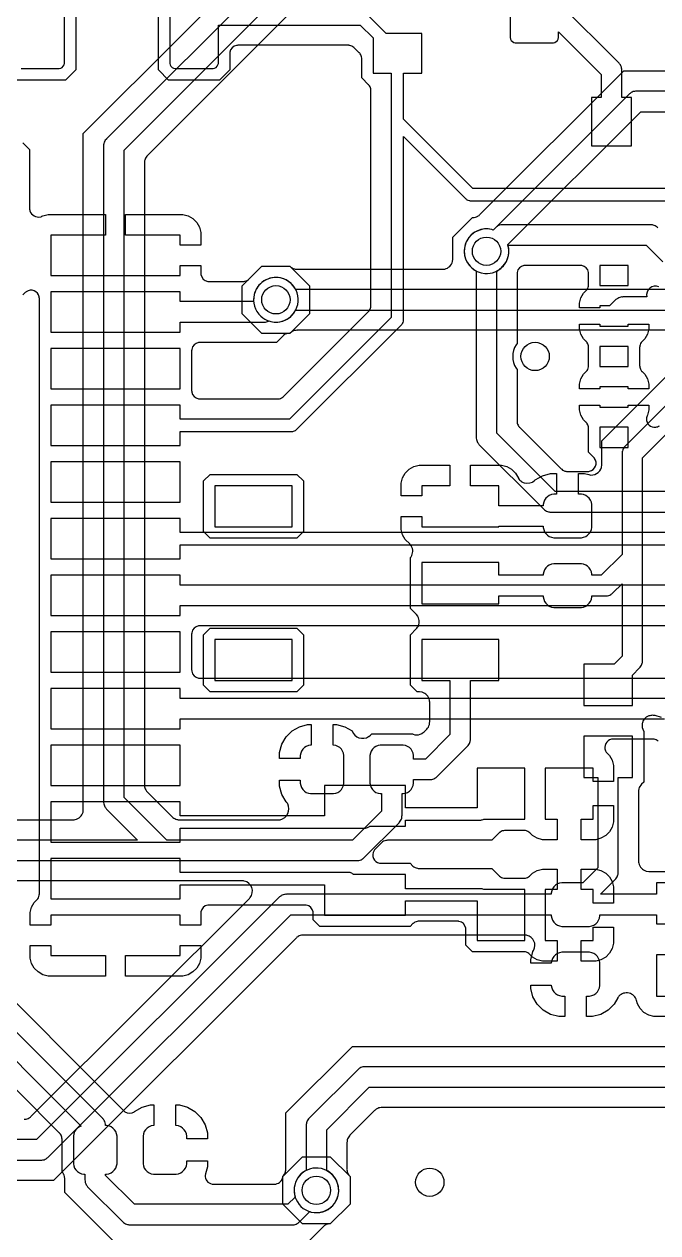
# Model space of a CAD drawing. Header units: millimetres. Extents: x 10 to 51, y 27 to 68.
# Drawn here: x 25.29 to 33.11, y 39.37 to 54.3 of the extents above; entities that cross this region are included whole.
import ezdxf

# ---------------------------------------------------------------- set-up
doc = ezdxf.new("R2010")
doc.units = ezdxf.units.MM

msp = doc.modelspace()

# ---------------------------------------------------------------- linework, layer by layer
at = {"layer": '16_copper'}
for points in [[(30.238, 56.817), (26.31, 52.89), (26.307, 52.886), (26.303, 52.882, 0.11143), (26.277, 52.832), (26.276, 52.825), (26.274, 52.815), (26.274, 52.806), (26.273, 52.8), (26.273, 44.7), (26.274, 44.695), (26.273, 44.689, 0.111436), (26.29, 44.636), (26.295, 44.63), (26.3, 44.622), (26.306, 44.615), (26.31, 44.61), (26.693, 44.227), (23.2, 44.227)], [(23.253, 43.973), (29.4, 43.973), (29.405, 43.974), (29.411, 43.973, 0.111436), (29.464, 43.99), (29.47, 43.995), (29.478, 44), (29.485, 44.006), (29.49, 44.01), (29.92, 44.44), (29.923, 44.444), (29.927, 44.448, 0.11143), (29.953, 44.498), (29.954, 44.505), (29.956, 44.515), (29.956, 44.524), (29.957, 44.53), (29.957, 44.8), (29.971, 44.8), (29.999, 44.806), (30.025, 44.816), (30.048, 44.832), (30.068, 44.852), (30.084, 44.875), (30.095, 44.901), (30.1, 44.929), (30.1, 44.973), (30.3, 44.973), (30.305, 44.974), (30.311, 44.973, 0.111436), (30.364, 44.99), (30.37, 44.995), (30.378, 45), (30.385, 45.006), (30.39, 45.01), (30.766, 45.386), (30.77, 45.391), (30.773, 45.394, 0.11143), (30.799, 45.444), (30.8, 45.451), (30.802, 45.461), (30.802, 45.47), (30.803, 45.476), (30.803, 46.196), (31.153, 46.196), (31.153, 46.704), (30.2, 46.704), (30.2, 46.196), (30.549, 46.196), (30.549, 45.529), (30.247, 45.227), (30.1, 45.227), (30.1, 45.271), (30.095, 45.299), (30.084, 45.325), (30.068, 45.348), (30.048, 45.368), (30.025, 45.384), (29.999, 45.395), (29.971, 45.4), (29.689, 45.4), (29.661, 45.395), (29.635, 45.384), (29.612, 45.368), (29.592, 45.348), (29.576, 45.325), (29.566, 45.299), (29.56, 45.271), (29.56, 44.929), (29.566, 44.901), (29.576, 44.875), (29.592, 44.852), (29.612, 44.832), (29.635, 44.816), (29.661, 44.806), (29.689, 44.8), (29.703, 44.8), (29.703, 44.583), (29.347, 44.227), (27.053, 44.227), (26.527, 44.753), (26.527, 52.747), (30.417, 56.638)], [(30.581, 56.448), (26.814, 52.681), (26.811, 52.677), (26.807, 52.673, 0.11143), (26.781, 52.623), (26.78, 52.616), (26.778, 52.606), (26.778, 52.598), (26.777, 52.591), (26.777, 44.909), (26.778, 44.903), (26.777, 44.898, 0.111436), (26.794, 44.845), (26.799, 44.839), (26.804, 44.83), (26.81, 44.824), (26.814, 44.819), (27.119, 44.514), (27.123, 44.511), (27.127, 44.507, 0.11143), (27.177, 44.481), (27.184, 44.48), (27.194, 44.478), (27.202, 44.478), (27.209, 44.477), (28.441, 44.477), (28.447, 44.478), (28.454, 44.478, 0.471653), (28.547, 44.673), (28.542, 44.681), (28.535, 44.688, 0.028724), (28.525, 44.699), (28.473, 44.79), (28.446, 44.891), (28.446, 44.965), (28.7, 44.965), (28.7, 44.929), (28.706, 44.901), (28.716, 44.875), (28.732, 44.852), (28.752, 44.832), (28.775, 44.816), (28.801, 44.806), (28.829, 44.8), (29.111, 44.8), (29.139, 44.806), (29.165, 44.816), (29.188, 44.832), (29.208, 44.852), (29.224, 44.875), (29.235, 44.901), (29.24, 44.929), (29.24, 45.271), (29.235, 45.299), (29.224, 45.325), (29.208, 45.348), (29.188, 45.368), (29.165, 45.384), (29.139, 45.395), (29.111, 45.4), (29.105, 45.4), (29.105, 45.654), (29.149, 45.654), (29.25, 45.627), (29.341, 45.575, 0.490293), (29.545, 45.505), (29.546, 45.505), (29.547, 45.506), (29.569, 45.523), (29.57, 45.524), (29.57, 45.525), (29.586, 45.54), (30.085, 45.54), (30.096, 45.534, 0.172397), (30.181, 45.533), (30.193, 45.538), (30.205, 45.544), (30.205, 45.544), (30.206, 45.545), (30.229, 45.562), (30.229, 45.563), (30.23, 45.563), (30.262, 45.595, 0.133073), (30.295, 45.653), (30.296, 45.66), (30.298, 45.67), (30.298, 45.679), (30.299, 45.685), (30.299, 45.929), (30.298, 45.942), (30.297, 45.955, 0.284783), (30.204, 46.052), (30.203, 46.052), (30.202, 46.052), (30.174, 46.056), (30.173, 46.056), (30.172, 46.056), (30.142, 46.056), (30.06, 46.138), (30.06, 46.762), (30.133, 46.835), (30.141, 46.845), (30.15, 46.855, 0.284788), (30.153, 46.989), (30.152, 46.99), (30.152, 46.991), (30.135, 47.013), (30.134, 47.014), (30.133, 47.015), (30.06, 47.088), (30.06, 47.714), (30.061, 47.715), (30.069, 47.725, 0.284788), (30.072, 47.859), (30.072, 47.859), (30.071, 47.86), (30.054, 47.883), (30.053, 47.883), (30.053, 47.884), (29.997, 47.94), (29.963, 47.998), (29.946, 48.063), (29.946, 48.223), (30.2, 48.223), (30.2, 48.096), (31.153, 48.096), (31.153, 48.103), (31.7, 48.103), (31.7, 48.089), (31.706, 48.061), (31.716, 48.035), (31.732, 48.012), (31.752, 47.992), (31.775, 47.976), (31.801, 47.966), (31.829, 47.96), (32.171, 47.96), (32.199, 47.966), (32.225, 47.976), (32.248, 47.992), (32.268, 48.012), (32.284, 48.035), (32.294, 48.061), (32.3, 48.089), (32.3, 48.371), (32.294, 48.399), (32.284, 48.425), (32.268, 48.448), (32.248, 48.468), (32.225, 48.484), (32.199, 48.495), (32.171, 48.5), (32.135, 48.5), (32.135, 48.754), (32.209, 48.754), (32.263, 48.74, 0.415854), (32.419, 48.83), (32.42, 48.837), (32.423, 48.855), (32.423, 48.859), (32.423, 48.862), (32.423, 49.156), (33.244, 49.977)], [(23.044, 44.477), (25.896, 44.477), (25.909, 44.478), (25.922, 44.48, 0.284783), (26.019, 44.572), (26.019, 44.573), (26.019, 44.574), (26.023, 44.602), (26.023, 44.603), (26.023, 44.604), (26.023, 52.956), (28.473, 55.406), (28.477, 55.411), (28.482, 55.416, 0.562197), (28.409, 55.62), (28.401, 55.622), (28.39, 55.622), (28.383, 55.623), (23.844, 55.623)], [(44.056, 50.523), (28.663, 50.523), (28.657, 50.522), (28.652, 50.523, 0.089897), (28.608, 50.511), (28.603, 50.508), (28.598, 50.506), (28.593, 50.501), (28.584, 50.496), (28.578, 50.49), (28.573, 50.486), (28.572, 50.485), (28.228, 50.485), (27.985, 50.728), (27.985, 51.072), (28.228, 51.315), (28.572, 51.315), (28.573, 51.314, 0.133073), (28.63, 51.281), (28.637, 51.28), (28.647, 51.278), (28.656, 51.278), (28.663, 51.277), (30.458, 51.277), (30.471, 51.278), (30.484, 51.28, 0.284783), (30.581, 51.372), (30.581, 51.373), (30.581, 51.374), (30.585, 51.402), (30.585, 51.403), (30.585, 51.404), (30.585, 51.672), (30.828, 51.915), (30.829, 51.915, 0.133078), (30.893, 51.932), (30.899, 51.937), (30.908, 51.942), (30.914, 51.948), (30.919, 51.952), (32.694, 53.727), (34.158, 53.727)], [(35.043, 53.477), (32.85, 53.477), (32.845, 53.476), (32.839, 53.477, 0.111436), (32.786, 53.46), (32.78, 53.455), (32.772, 53.45), (32.765, 53.444), (32.76, 53.44), (31.083, 51.762), (31.064, 51.768, 1), (30.936, 51.232), (30.978, 51.225, 0.509527), (31.268, 51.564), (31.262, 51.583), (32.903, 53.223), (35.297, 53.223)], [(33.31, 49.69), (32.71, 49.09), (32.707, 49.086), (32.703, 49.082, 0.11143), (32.677, 49.032), (32.676, 49.025), (32.674, 49.015), (32.674, 49.006), (32.673, 49), (32.673, 47.753), (32.417, 47.497), (32.3, 47.497), (32.3, 47.511), (32.294, 47.539), (32.284, 47.565), (32.268, 47.588), (32.248, 47.608), (32.225, 47.624), (32.199, 47.635), (32.171, 47.64), (31.829, 47.64), (31.801, 47.635), (31.775, 47.624), (31.752, 47.608), (31.732, 47.588), (31.716, 47.565), (31.706, 47.539), (31.7, 47.511), (31.7, 47.497), (31.153, 47.497), (31.153, 47.654), (30.2, 47.654), (30.2, 47.146), (31.153, 47.146), (31.153, 47.243), (31.7, 47.243), (31.7, 47.229), (31.706, 47.201), (31.716, 47.175), (31.732, 47.152), (31.752, 47.132), (31.775, 47.116), (31.801, 47.105), (31.829, 47.1), (32.171, 47.1), (32.199, 47.105), (32.225, 47.116), (32.248, 47.132), (32.268, 47.152), (32.284, 47.175), (32.294, 47.201), (32.3, 47.229), (32.3, 47.243), (32.47, 47.243), (32.475, 47.244), (32.481, 47.243, 0.111436), (32.534, 47.26), (32.54, 47.265), (32.548, 47.27), (32.555, 47.276), (32.56, 47.28), (32.673, 47.393), (32.673, 46.498), (32.575, 46.4), (32.2, 46.4), (32.2, 45.89), (32.8, 45.89), (32.8, 46.265), (32.89, 46.355), (32.893, 46.359), (32.897, 46.363, 0.11143), (32.923, 46.413), (32.924, 46.42), (32.926, 46.43), (32.926, 46.439), (32.927, 46.445), (32.927, 48.947), (33.453, 49.473)], [(33.16, 45.742), (33.08, 45.764), (33.071, 45.765), (33.062, 45.767, 0.078708), (33.015, 45.763), (33.006, 45.761), (33.002, 45.759), (32.997, 45.758, 0.225671), (32.925, 45.676), (32.923, 45.667), (32.921, 45.658, 0.145348), (32.937, 45.577), (32.94, 45.573), (32.94, 45.573), (32.94, 44.942), (32.914, 44.916, 0.133073), (32.881, 44.859), (32.88, 44.851), (32.878, 44.842), (32.878, 44.833), (32.877, 44.826), (32.877, 43.967), (32.878, 43.954), (32.88, 43.941, 0.284783), (32.972, 43.844), (32.973, 43.844), (32.974, 43.844), (33.002, 43.84), (33.003, 43.84), (33.004, 43.84), (33.758, 43.84)], [(33.7, 43.7), (33.1, 43.7), (33.1, 43.557), (32.407, 43.557), (32.59, 43.74), (32.593, 43.744), (32.597, 43.748, 0.11143), (32.623, 43.798), (32.624, 43.805), (32.626, 43.815), (32.626, 43.824), (32.627, 43.83), (32.627, 45), (32.8, 45), (32.8, 45.51), (32.2, 45.51), (32.2, 45), (32.373, 45), (32.373, 43.883), (32.19, 43.7), (31.929, 43.7), (31.901, 43.695), (31.875, 43.684), (31.852, 43.668), (31.832, 43.648), (31.816, 43.625), (31.806, 43.599), (31.8, 43.571), (31.8, 43.557), (28.53, 43.557), (28.525, 43.556), (28.519, 43.557, 0.111436), (28.466, 43.54), (28.46, 43.535), (28.452, 43.53), (28.445, 43.524), (28.44, 43.52), (25.447, 40.527), (24.444, 40.527)], [(25.291, 40.777), (25.297, 40.778), (25.302, 40.777, 0.111436), (25.355, 40.794), (25.361, 40.799), (25.37, 40.804), (25.376, 40.81), (25.381, 40.814), (28.073, 43.506), (28.077, 43.511), (28.082, 43.516, 0.562197), (28.009, 43.72), (28.001, 43.722), (27.99, 43.722), (27.983, 43.723), (23.409, 43.723)], [(24.444, 40.273), (25.5, 40.273), (25.505, 40.274), (25.511, 40.273, 0.111436), (25.564, 40.29), (25.57, 40.295), (25.578, 40.3), (25.585, 40.306), (25.59, 40.31), (28.583, 43.303), (31.8, 43.303), (31.8, 43.289), (31.806, 43.261), (31.816, 43.235), (31.832, 43.212), (31.852, 43.192), (31.875, 43.176), (31.901, 43.166), (31.929, 43.16), (32.271, 43.16), (32.299, 43.166), (32.325, 43.176), (32.348, 43.192), (32.368, 43.212), (32.384, 43.235), (32.395, 43.261), (32.4, 43.289), (32.4, 43.303), (33.1, 43.303), (33.1, 43.19), (33.7, 43.19)], [(33.272, 42.046), (33.067, 42.046), (33.002, 42.063), (32.944, 42.097), (32.897, 42.144), (32.863, 42.202), (32.852, 42.245, 0.596423), (32.635, 42.297), (32.629, 42.29), (32.623, 42.282), (32.619, 42.276), (32.575, 42.199), (32.501, 42.125), (32.41, 42.073), (32.309, 42.046), (32.235, 42.046), (32.235, 42.3), (32.271, 42.3), (32.299, 42.306), (32.325, 42.316), (32.348, 42.332), (32.368, 42.352), (32.384, 42.375), (32.395, 42.401), (32.4, 42.429), (32.4, 42.711), (32.395, 42.739), (32.384, 42.765), (32.368, 42.788), (32.348, 42.808), (32.325, 42.824), (32.299, 42.835), (32.271, 42.84), (31.929, 42.84), (31.901, 42.835), (31.875, 42.824), (31.852, 42.808), (31.832, 42.788), (31.816, 42.765), (31.806, 42.739), (31.8, 42.711), (31.8, 42.705), (31.546, 42.705), (31.546, 42.749), (31.573, 42.85), (31.58, 42.862), (31.581, 42.865), (31.583, 42.867), (31.583, 42.868), (31.584, 42.87, 0.47556), (31.502, 43.049), (31.495, 43.05), (31.482, 43.052), (31.476, 43.052), (31.47, 43.053), (28.739, 43.053), (28.733, 43.052), (28.728, 43.053, 0.111436), (28.675, 43.036), (28.669, 43.031), (28.66, 43.026), (28.654, 43.02), (28.649, 43.016), (25.656, 40.023), (24.463, 40.023)], [(36.156, 40.923), (29.709, 40.923), (29.703, 40.922), (29.698, 40.923, 0.111436), (29.645, 40.906), (29.639, 40.901), (29.63, 40.896), (29.624, 40.89), (29.619, 40.886), (29.314, 40.581), (29.311, 40.577), (29.307, 40.573, 0.11143), (29.281, 40.523), (29.28, 40.516), (29.278, 40.506), (29.278, 40.498), (29.277, 40.491), (29.277, 40.163), (29.278, 40.157), (29.277, 40.152, 0.089897), (29.289, 40.108), (29.292, 40.103), (29.294, 40.098), (29.299, 40.093), (29.304, 40.084), (29.31, 40.078), (29.314, 40.073), (29.315, 40.072), (29.315, 39.728), (29.072, 39.485), (28.728, 39.485), (28.485, 39.728), (28.485, 40.072), (28.486, 40.073, 0.133073), (28.519, 40.13), (28.52, 40.137), (28.522, 40.147), (28.522, 40.156), (28.523, 40.163), (28.523, 40.856), (29.344, 41.677), (35.791, 41.677)], [(35.947, 41.427), (29.5, 41.427), (29.495, 41.426), (29.489, 41.427, 0.111436), (29.436, 41.41), (29.43, 41.405), (29.422, 41.4), (29.415, 41.394), (29.41, 41.39), (28.81, 40.79), (28.807, 40.786), (28.803, 40.782, 0.11143), (28.777, 40.732), (28.776, 40.725), (28.774, 40.715), (28.774, 40.706), (28.773, 40.7), (28.773, 40.144), (28.756, 40.135, 1), (29.044, 39.665), (29.079, 39.69, 0.509526), (29.044, 40.135), (29.027, 40.144), (29.027, 40.647), (29.553, 41.173), (36, 41.173)]]:
    msp.add_lwpolyline(points, format="xyb", dxfattribs=at)
for points in [[(28.464, 50.632, 0.198911), (28.635, 50.756), (28.644, 50.773), (43.9, 50.773), (43.905, 50.774), (43.911, 50.773, 0.111436), (43.964, 50.79), (43.97, 50.795), (43.978, 50.8), (43.985, 50.806), (43.99, 50.81), (45.682, 52.503), (45.701, 52.497, 1), (45.829, 53.033), (45.787, 53.04, 0.509527), (45.497, 52.701), (45.503, 52.682), (43.847, 51.027), (28.644, 51.027), (28.635, 51.044, 1), (28.165, 50.756), (28.19, 50.721, 0.240081), (28.422, 50.625)], [(31.153, 48.357), (31.153, 48.604), (30.803, 48.604), (30.803, 48.858), (31.186, 48.858), (31.251, 48.841), (31.309, 48.807), (31.356, 48.76), (31.393, 48.695), (31.394, 48.694), (31.395, 48.692), (31.403, 48.682), (31.41, 48.672), (31.411, 48.671), (31.412, 48.67), (31.422, 48.662), (31.431, 48.654), (31.433, 48.653, 0.247753), (31.567, 48.649), (31.573, 48.653), (31.588, 48.664), (31.591, 48.667), (31.593, 48.669), (31.599, 48.675), (31.69, 48.727), (31.791, 48.754), (31.865, 48.754), (31.865, 48.5), (31.829, 48.5), (31.801, 48.495), (31.775, 48.484), (31.752, 48.468), (31.732, 48.448), (31.716, 48.425), (31.706, 48.399), (31.7, 48.371), (31.7, 48.357)]]:
    msp.add_lwpolyline(points, format="xyb", close=True, dxfattribs=at)
for points in [[(29.946, 48.477), (29.946, 48.637), (29.963, 48.702), (29.997, 48.76), (30.044, 48.807), (30.102, 48.841), (30.167, 48.858), (30.549, 48.858), (30.549, 48.604), (30.2, 48.604), (30.2, 48.477)], [(27.589, 47.956), (27.507, 48.038), (27.507, 48.662), (27.589, 48.744), (28.658, 48.744), (28.74, 48.662), (28.74, 48.038), (28.658, 47.956)], [(28.6, 48.604), (27.647, 48.604), (27.647, 48.096), (28.6, 48.096)], [(27.589, 46.056), (27.507, 46.138), (27.507, 46.762), (27.589, 46.844), (28.658, 46.844), (28.74, 46.762), (28.74, 46.138), (28.658, 46.056)], [(28.6, 46.704), (27.647, 46.704), (27.647, 46.196), (28.6, 46.196)], [(28.446, 45.235), (28.446, 45.309), (28.473, 45.41), (28.525, 45.501), (28.599, 45.575), (28.69, 45.627), (28.791, 45.654), (28.835, 45.654), (28.835, 45.4), (28.829, 45.4), (28.801, 45.395), (28.775, 45.384), (28.752, 45.368), (28.732, 45.348), (28.716, 45.325), (28.706, 45.299), (28.7, 45.271), (28.7, 45.235)], [(31.891, 42.046), (31.79, 42.073), (31.699, 42.125), (31.625, 42.199), (31.573, 42.29), (31.546, 42.391), (31.546, 42.435), (31.8, 42.435), (31.8, 42.429), (31.806, 42.401), (31.816, 42.375), (31.832, 42.352), (31.852, 42.332), (31.875, 42.316), (31.901, 42.306), (31.929, 42.3), (31.965, 42.3), (31.965, 42.046)]]:
    msp.add_lwpolyline(points, close=True, dxfattribs=at)
msp.add_lwpolyline([(33.7, 42.81), (33.1, 42.81), (33.1, 42.3), (33.272, 42.3)], dxfattribs=at)
at = {"layer": '1_copper'}
for points in [[(25.255, 53.755), (25.725, 53.755), (25.744, 53.76), (25.761, 53.77), (25.775, 53.784), (25.785, 53.801), (25.79, 53.82), (25.79, 54.91)], [(25.93, 54.655), (25.93, 53.741), (25.804, 53.615), (25.176, 53.615)], [(34.536, 52.276), (30.832, 52.276), (29.976, 53.132), (29.976, 53.698), (30.2, 53.698), (30.2, 54.188), (29.763, 54.188), (29.527, 54.424)], [(35.207, 48.026), (27.22, 48.026), (27.22, 48.2), (25.62, 48.2), (25.62, 47.7), (27.22, 47.7), (27.22, 47.874), (35.175, 47.874)], [(34.65, 47.377), (27.22, 47.377), (27.22, 47.5), (25.62, 47.5), (25.62, 47), (27.22, 47), (27.22, 47.123), (34.597, 47.123)], [(33.25, 45.977), (27.22, 45.977), (27.22, 46.1), (25.62, 46.1), (25.62, 45.6), (27.22, 45.6), (27.22, 45.723), (33.197, 45.723)]]:
    msp.add_lwpolyline(points, dxfattribs=at)
for points in [[(25.278, 52.84), (25.36, 52.758), (25.36, 52.019), (25.361, 52.009), (25.362, 52, 0.379139), (25.497, 51.924), (25.501, 51.926), (25.503, 51.926), (25.505, 51.928), (25.512, 51.931), (25.522, 51.937), (25.587, 51.954), (26.295, 51.954), (26.295, 51.7), (25.62, 51.7), (25.62, 51.2), (27.22, 51.2), (27.22, 51.325), (27.474, 51.325), (27.474, 51.229), (27.475, 51.22), (27.475, 51.212, 0.320575), (27.559, 51.128), (27.565, 51.128, 0.013452), (27.57, 51.127), (27.576, 51.127), (27.998, 51.127), (28.004, 51.128, 0.140725), (28.057, 51.146), (28.064, 51.152), (28.067, 51.154), (28.068, 51.155), (28.07, 51.157), (28.228, 51.315), (28.572, 51.315), (28.815, 51.072), (28.815, 50.728), (28.572, 50.485), (28.56, 50.485, 0.156769), (28.501, 50.466), (28.494, 50.46), (28.491, 50.458), (28.49, 50.457), (28.488, 50.455), (28.406, 50.373), (27.462, 50.373), (27.453, 50.372), (27.445, 50.372, 0.320575), (27.361, 50.288), (27.361, 50.282, 0.013452), (27.36, 50.277), (27.36, 50.271), (27.36, 49.778), (27.361, 49.769), (27.361, 49.761, 0.320575), (27.445, 49.678), (27.451, 49.677, 0.013452), (27.456, 49.677), (27.462, 49.676), (28.423, 49.676), (28.429, 49.677, 0.140725), (28.482, 49.695), (28.489, 49.701), (28.492, 49.703), (28.493, 49.704), (28.495, 49.706), (29.544, 50.755), (29.548, 50.76, 0.14076), (29.572, 50.811), (29.573, 50.82), (29.574, 50.823), (29.574, 50.825), (29.574, 50.827), (29.574, 53.484), (29.573, 53.49, 0.140725), (29.555, 53.543), (29.549, 53.55), (29.547, 53.553), (29.546, 53.554), (29.544, 53.556), (29.46, 53.64), (29.46, 53.88), (29.459, 53.886, 0.140725), (29.441, 53.939), (29.435, 53.946), (29.433, 53.948), (29.432, 53.949), (29.43, 53.951), (29.368, 54.014), (29.363, 54.018, 0.14076), (29.312, 54.042), (29.303, 54.043), (29.3, 54.044), (29.298, 54.044), (29.296, 54.044), (27.932, 54.044), (27.923, 54.043), (27.915, 54.042, 0.320575), (27.831, 53.959), (27.831, 53.953, 0.013452), (27.83, 53.948), (27.83, 53.942), (27.83, 53.741), (27.704, 53.615), (27.076, 53.615), (26.95, 53.741), (26.95, 54.921)], [(27.09, 54.92), (27.09, 53.82), (27.095, 53.801), (27.105, 53.784), (27.119, 53.77), (27.136, 53.76), (27.155, 53.755), (27.625, 53.755), (27.644, 53.76), (27.661, 53.77), (27.675, 53.784), (27.685, 53.801), (27.69, 53.82), (27.69, 54.294), (29.441, 54.294), (29.6, 54.135), (29.6, 53.698), (29.824, 53.698), (29.824, 50.682), (28.568, 49.426), (27.22, 49.426), (27.22, 49.6), (25.62, 49.6), (25.62, 49.1), (27.22, 49.1), (27.22, 49.274), (28.6, 49.274), (28.608, 49.275), (28.617, 49.276, 0.087654), (28.641, 49.286), (28.647, 49.291), (28.654, 49.296), (29.954, 50.596), (29.959, 50.603), (29.964, 50.609, 0.087651), (29.974, 50.634), (29.975, 50.641), (29.976, 50.65), (29.976, 52.916), (30.746, 52.146), (30.753, 52.141), (30.759, 52.136, 0.087651), (30.784, 52.126), (30.791, 52.125), (30.8, 52.124), (33.637, 52.124)], [(31.29, 54.73), (31.29, 54.14), (31.295, 54.121), (31.305, 54.104), (31.319, 54.09), (31.336, 54.08), (31.355, 54.075), (31.825, 54.075), (31.844, 54.08), (31.861, 54.09), (31.875, 54.104), (31.885, 54.121), (31.89, 54.14), (31.89, 54.21), (32.416, 53.684), (32.416, 53.4), (32.298, 53.4), (32.298, 52.8), (32.788, 52.8), (32.788, 53.4), (32.67, 53.4), (32.67, 53.737), (32.669, 53.742), (32.67, 53.748, 0.111436), (32.653, 53.801), (32.648, 53.807), (32.643, 53.815), (32.637, 53.822), (32.633, 53.827), (31.89, 54.57)], [(33.115, 51.79), (33.111, 51.793), (33.107, 51.797, 0.11143), (33.057, 51.823), (33.05, 51.824), (33.04, 51.826), (33.031, 51.826), (33.025, 51.827), (31.2, 51.827), (31.195, 51.826), (31.189, 51.827, 0.111436), (31.136, 51.81), (31.13, 51.805), (31.122, 51.8), (31.115, 51.794), (31.11, 51.79), (31.083, 51.762), (31.064, 51.768), (31.022, 51.775, 0.788337), (30.856, 51.265), (30.873, 51.256), (30.873, 49.2), (30.874, 49.195), (30.873, 49.189, 0.111436), (30.89, 49.136), (30.895, 49.13), (30.9, 49.122), (30.906, 49.115), (30.91, 49.11), (31.707, 48.313), (31.711, 48.31), (31.715, 48.306, 0.11143), (31.765, 48.28), (31.772, 48.279), (31.782, 48.277), (31.79, 48.277), (31.797, 48.276), (34.5, 48.276)], [(33.293, 48.53), (31.849, 48.53), (31.127, 49.253), (31.127, 51.256), (31.144, 51.265, 0.28203), (31.275, 51.522), (31.268, 51.564), (31.265, 51.573), (32.972, 51.573), (33.175, 51.37)], [(33.128, 51.06, 0.635016), (32.98, 50.937), (32.98, 50.936), (32.981, 50.936), (32.981, 50.935), (32.683, 50.935), (32.678, 50.934), (32.672, 50.935, 0.111436), (32.619, 50.918), (32.613, 50.913), (32.605, 50.908), (32.598, 50.902), (32.593, 50.898), (32.52, 50.825), (32.4, 50.825), (32.4, 50.802), (32.146, 50.802), (32.146, 50.858), (32.163, 50.923), (32.197, 50.981), (32.23, 51.014, 0.156764), (32.259, 51.07), (32.259, 51.079), (32.26, 51.082), (32.26, 51.084), (32.26, 51.086), (32.26, 51.221), (32.259, 51.23), (32.259, 51.238, 0.320575), (32.175, 51.322), (32.169, 51.322, 0.013452), (32.164, 51.323), (32.158, 51.323), (31.479, 51.323), (31.47, 51.322), (31.462, 51.322, 0.320575), (31.378, 51.238), (31.378, 51.232, 0.013452), (31.377, 51.227), (31.377, 51.221), (31.377, 50.361), (31.365, 50.344, 0.28203), (31.365, 50.056), (31.377, 50.039), (31.377, 49.398), (31.378, 49.392, 0.140725), (31.396, 49.339), (31.402, 49.332), (31.404, 49.329), (31.405, 49.328), (31.407, 49.326), (31.923, 48.81), (31.928, 48.806, 0.14076), (31.979, 48.782), (31.988, 48.781), (31.991, 48.78), (31.992, 48.78), (31.995, 48.78), (32.252, 48.78), (32.262, 48.781), (32.272, 48.782, 0.541594), (32.334, 48.941), (32.332, 48.943), (32.332, 48.944), (32.329, 48.946), (32.323, 48.954), (32.26, 49.017), (32.26, 49.314), (32.259, 49.32, 0.124698), (32.244, 49.367), (32.241, 49.373), (32.235, 49.38), (32.233, 49.383), (32.232, 49.384), (32.23, 49.386), (32.197, 49.419), (32.163, 49.477), (32.146, 49.542), (32.146, 49.598), (32.4, 49.598), (32.4, 49.575), (32.75, 49.575), (32.75, 49.598), (33.004, 49.598), (33.004, 49.542), (32.986, 49.476), (32.983, 49.467), (32.978, 49.456, 0.002652), (32.977, 49.455), (32.976, 49.443), (32.974, 49.431, 0.467952), (33.089, 49.326), (33.101, 49.329), (33.112, 49.332, 0.050976), (33.134, 49.344)], [(33.119, 45.447, 0.14076), (33.068, 45.472), (33.059, 45.472), (33.056, 45.473), (33.054, 45.473), (33.052, 45.473), (32.561, 45.473), (32.551, 45.472), (32.541, 45.471, 0.476317), (32.468, 45.33), (32.474, 45.321), (32.479, 45.312), (32.481, 45.31), (32.481, 45.309), (32.484, 45.307), (32.49, 45.3), (32.518, 45.271), (32.552, 45.213), (32.569, 45.148), (32.569, 44.948), (32.315, 44.948), (32.315, 45.115), (31.725, 45.115), (31.725, 44.485), (31.872, 44.485), (31.872, 44.231), (31.692, 44.231), (31.627, 44.248), (31.569, 44.282), (31.536, 44.315, 0.156764), (31.48, 44.344), (31.471, 44.344), (31.468, 44.345), (31.466, 44.345), (31.464, 44.345), (31.228, 44.345), (31.222, 44.344, 0.140725), (31.169, 44.326), (31.162, 44.32), (31.16, 44.318), (31.159, 44.317), (31.157, 44.315), (31.065, 44.224), (29.777, 44.224), (29.771, 44.223, 0.140719), (29.718, 44.205), (29.711, 44.199), (29.708, 44.197), (29.707, 44.196), (29.705, 44.194), (29.625, 44.113), (29.618, 44.105), (29.612, 44.097, 0.541591), (29.68, 43.941), (29.683, 43.941), (29.684, 43.941), (29.687, 43.941), (29.697, 43.94), (30.058, 43.94), (30.092, 43.906, 0.156764), (30.147, 43.878), (30.157, 43.877), (30.16, 43.876), (30.161, 43.876), (30.164, 43.876), (31.065, 43.876), (31.157, 43.785), (31.162, 43.781, 0.140732), (31.212, 43.756), (31.221, 43.756), (31.224, 43.755), (31.226, 43.755), (31.228, 43.755), (31.464, 43.755), (31.47, 43.756, 0.124698), (31.517, 43.771), (31.523, 43.774), (31.53, 43.78), (31.533, 43.782), (31.534, 43.783), (31.536, 43.785), (31.569, 43.818), (31.627, 43.852), (31.692, 43.869), (31.872, 43.869), (31.872, 43.615), (31.725, 43.615), (31.725, 42.985), (31.872, 42.985), (31.872, 42.731), (31.692, 42.731), (31.627, 42.748), (31.569, 42.782), (31.536, 42.815, 0.156764), (31.48, 42.844), (31.471, 42.844), (31.468, 42.845), (31.466, 42.845), (31.464, 42.845), (30.827, 42.845), (30.745, 42.927), (30.745, 43.122), (30.744, 43.131), (30.744, 43.139, 0.320575), (30.66, 43.222), (30.654, 43.223, 0.013452), (30.649, 43.223), (30.643, 43.224), (30.164, 43.224), (30.158, 43.223, 0.140725), (30.105, 43.205), (30.098, 43.199), (30.095, 43.197), (30.094, 43.196), (30.092, 43.194), (30.058, 43.16), (28.942, 43.16), (28.86, 43.242), (28.86, 43.322), (28.859, 43.331), (28.859, 43.339, 0.320575), (28.775, 43.422), (28.769, 43.423, 0.013452), (28.764, 43.423), (28.758, 43.424), (27.576, 43.424), (27.567, 43.423), (27.559, 43.422, 0.320575), (27.475, 43.339), (27.475, 43.333, 0.013452), (27.474, 43.328), (27.474, 43.322), (27.474, 43.175), (27.22, 43.175), (27.22, 43.3), (25.62, 43.3), (25.62, 43.175), (25.366, 43.175), (25.366, 43.333), (25.383, 43.398), (25.417, 43.456), (25.45, 43.489, 0.156764), (25.479, 43.545), (25.479, 43.554), (25.48, 43.557), (25.48, 43.559), (25.48, 43.561), (25.48, 50.917), (25.479, 50.927), (25.478, 50.938, 0.5416), (25.319, 50.999), (25.317, 50.998), (25.316, 50.997), (25.314, 50.995), (25.307, 50.989), (25.278, 50.96)], [(34.452, 46.873), (27.462, 46.873), (27.453, 46.872), (27.445, 46.872, 0.320575), (27.361, 46.788), (27.361, 46.782, 0.013452), (27.36, 46.777), (27.36, 46.771), (27.36, 46.329), (27.361, 46.32), (27.361, 46.312, 0.320575), (27.445, 46.228), (27.451, 46.228, 0.013452), (27.456, 46.227), (27.462, 46.227), (33.406, 46.227)], [(24.69, 42.713), (26.522, 40.881), (26.529, 40.876), (26.535, 40.87, 0.311145), (26.653, 40.87), (26.656, 40.873), (26.75, 40.927), (26.851, 40.954), (26.895, 40.954), (26.895, 40.7), (26.889, 40.7), (26.861, 40.695), (26.835, 40.684), (26.812, 40.668), (26.792, 40.648), (26.776, 40.625), (26.766, 40.599), (26.76, 40.571), (26.76, 40.229), (26.766, 40.201), (26.776, 40.175), (26.792, 40.152), (26.812, 40.132), (26.835, 40.116), (26.861, 40.105), (26.889, 40.1), (27.171, 40.1), (27.199, 40.105), (27.225, 40.116), (27.248, 40.132), (27.268, 40.152), (27.284, 40.175), (27.295, 40.201), (27.3, 40.229), (27.3, 40.265), (27.554, 40.265), (27.554, 40.191), (27.531, 40.105), (27.53, 40.096), (27.528, 40.087, 0.390478), (27.613, 39.978), (27.617, 39.978), (27.619, 39.977), (27.622, 39.978), (27.629, 39.977), (28.383, 39.977), (28.392, 39.978), (28.4, 39.978, 0.166823), (28.458, 40.01), (28.464, 40.016), (28.466, 40.02), (28.468, 40.023, 0.085345), (28.484, 40.062), (28.484, 40.068), (28.485, 40.07), (28.485, 40.072), (28.728, 40.315), (29.072, 40.315), (29.315, 40.072), (29.315, 39.728), (29.072, 39.485), (29.06, 39.485, 0.156769), (29.001, 39.466), (28.994, 39.46), (28.991, 39.458), (28.99, 39.457), (28.988, 39.455), (28.756, 39.223)], [(24.52, 42.17), (25.997, 40.693), (25.975, 40.684), (25.952, 40.668), (25.932, 40.648), (25.916, 40.625), (25.905, 40.599), (25.9, 40.571), (25.9, 40.229), (25.905, 40.201), (25.916, 40.175), (25.932, 40.152), (25.952, 40.132), (25.975, 40.116), (26.001, 40.105), (26.029, 40.1), (26.043, 40.1), (26.043, 40.03, 0.133078), (26.06, 39.966), (26.065, 39.96), (26.07, 39.952), (26.076, 39.945), (26.08, 39.94), (26.51, 39.51), (26.514, 39.507), (26.518, 39.503, 0.11143), (26.568, 39.477), (26.575, 39.476), (26.585, 39.474), (26.594, 39.474), (26.6, 39.473), (28.6, 39.473), (28.605, 39.474), (28.611, 39.473, 0.111436), (28.664, 39.49), (28.67, 39.495), (28.678, 39.5), (28.685, 39.506), (28.69, 39.51), (28.817, 39.638), (28.836, 39.632, 1), (28.964, 40.168), (28.922, 40.175, 0.509527), (28.632, 39.836), (28.638, 39.817), (28.547, 39.727), (26.653, 39.727), (26.297, 40.083), (26.297, 40.1), (26.311, 40.1), (26.339, 40.105), (26.365, 40.116), (26.388, 40.132), (26.408, 40.152), (26.424, 40.175), (26.434, 40.201), (26.44, 40.229), (26.44, 40.571), (26.434, 40.599), (26.424, 40.625), (26.408, 40.648), (26.388, 40.668), (26.365, 40.684), (26.339, 40.695), (26.311, 40.7), (26.297, 40.7, 0.133078), (26.28, 40.764), (26.275, 40.77), (26.27, 40.778), (26.264, 40.785), (26.26, 40.79), (24.52, 42.53)], [(26.444, 39.223), (25.793, 39.874), (25.793, 40.051), (25.792, 40.057, 0.077911), (25.786, 40.088), (25.783, 40.093, 0.03655), (25.774, 40.11), (25.768, 40.117), (25.766, 40.12), (25.765, 40.121), (25.763, 40.123), (25.76, 40.126), (25.76, 40.535), (25.759, 40.541, 0.140725), (25.741, 40.594), (25.735, 40.601), (25.733, 40.604), (25.732, 40.605), (25.73, 40.607), (24.699, 41.638)]]:
    msp.add_lwpolyline(points, format="xyb", dxfattribs=at)
for points in [[(27.22, 51.575), (27.22, 51.7), (26.545, 51.7), (26.545, 51.954), (27.253, 51.954), (27.318, 51.937), (27.376, 51.903), (27.423, 51.856), (27.457, 51.798), (27.474, 51.733), (27.474, 51.575)], [(32.75, 51.325), (32.4, 51.325), (32.4, 51.075), (32.75, 51.075)], [(32.75, 50.325), (32.4, 50.325), (32.4, 50.075), (32.75, 50.075)], [(27.22, 50.3), (25.62, 50.3), (25.62, 49.8), (27.22, 49.8)], [(32.75, 49.325), (32.4, 49.325), (32.4, 49.075), (32.75, 49.075)], [(27.22, 48.9), (25.62, 48.9), (25.62, 48.4), (27.22, 48.4)], [(27.22, 46.8), (25.62, 46.8), (25.62, 46.3), (27.22, 46.3)], [(27.22, 45.4), (25.62, 45.4), (25.62, 44.9), (27.22, 44.9)], [(32.168, 44.231), (32.168, 44.485), (32.315, 44.485), (32.315, 44.652), (32.569, 44.652), (32.569, 44.452), (32.552, 44.387), (32.518, 44.329), (32.471, 44.282), (32.413, 44.248), (32.348, 44.231)], [(32.315, 43.448), (32.315, 43.615), (32.168, 43.615), (32.168, 43.869), (32.348, 43.869), (32.413, 43.852), (32.471, 43.818), (32.518, 43.771), (32.552, 43.713), (32.569, 43.648), (32.569, 43.448)], [(32.168, 42.731), (32.168, 42.985), (32.315, 42.985), (32.315, 43.152), (32.569, 43.152), (32.569, 42.952), (32.552, 42.887), (32.518, 42.829), (32.471, 42.782), (32.413, 42.748), (32.348, 42.731)], [(25.587, 42.546), (25.522, 42.563), (25.464, 42.597), (25.417, 42.644), (25.383, 42.702), (25.366, 42.767), (25.366, 42.925), (25.62, 42.925), (25.62, 42.8), (26.295, 42.8), (26.295, 42.546)], [(26.545, 42.546), (26.545, 42.8), (27.22, 42.8), (27.22, 42.925), (27.474, 42.925), (27.474, 42.767), (27.457, 42.702), (27.423, 42.644), (27.376, 42.597), (27.318, 42.563), (27.253, 42.546)], [(27.3, 40.535), (27.3, 40.571), (27.295, 40.599), (27.284, 40.625), (27.268, 40.648), (27.248, 40.668), (27.225, 40.684), (27.199, 40.695), (27.171, 40.7), (27.165, 40.7), (27.165, 40.954), (27.209, 40.954), (27.31, 40.927), (27.401, 40.875), (27.475, 40.801), (27.527, 40.71), (27.554, 40.609), (27.554, 40.535)]]:
    msp.add_lwpolyline(points, close=True, dxfattribs=at)
for points in [[(27.22, 50.623), (28.25, 50.623), (28.255, 50.624), (28.261, 50.623, 0.089897), (28.305, 50.635), (28.309, 50.638), (28.312, 50.639), (28.336, 50.632), (28.378, 50.625, 1), (28.422, 51.175), (28.378, 51.175, 0.414214), (28.125, 50.878), (28.125, 50.877), (27.22, 50.877), (27.22, 51), (25.62, 51), (25.62, 50.5), (27.22, 50.5)], [(32.4, 49.825), (32.4, 49.802), (32.146, 49.802), (32.146, 49.858), (32.163, 49.923), (32.197, 49.981), (32.23, 50.014, 0.156764), (32.259, 50.07), (32.259, 50.079), (32.26, 50.082), (32.26, 50.084), (32.26, 50.086), (32.26, 50.314), (32.259, 50.32, 0.124698), (32.244, 50.367), (32.241, 50.373), (32.235, 50.38), (32.233, 50.383), (32.232, 50.384), (32.23, 50.386), (32.197, 50.419), (32.163, 50.477), (32.146, 50.542), (32.146, 50.598), (32.4, 50.598), (32.4, 50.575), (32.554, 50.575), (32.558, 50.574), (32.586, 50.573), (32.594, 50.575), (32.75, 50.575), (32.75, 50.598), (33.004, 50.598), (33.004, 50.542), (32.987, 50.477), (32.953, 50.419), (32.92, 50.386, 0.156764), (32.891, 50.33), (32.891, 50.321), (32.89, 50.318), (32.89, 50.316), (32.89, 50.314), (32.89, 50.086), (32.891, 50.08, 0.124698), (32.906, 50.033), (32.909, 50.027), (32.915, 50.02), (32.917, 50.017), (32.918, 50.016), (32.92, 50.014), (32.953, 49.981), (32.987, 49.923), (33.004, 49.858), (33.004, 49.802), (32.75, 49.802), (32.75, 49.825)], [(27.22, 44.374), (29.5, 44.374), (29.508, 44.375), (29.517, 44.376, 0.087654), (29.541, 44.386), (29.547, 44.391), (29.554, 44.396), (29.558, 44.4), (30, 44.4), (30, 44.474), (30.93, 44.474), (30.938, 44.475), (30.947, 44.476, 0.071781), (30.967, 44.484), (30.969, 44.485), (31.475, 44.485), (31.475, 45.115), (30.885, 45.115), (30.885, 44.626), (30, 44.626), (30, 44.9), (29, 44.9), (29, 44.526), (27.22, 44.526), (27.22, 44.7), (25.62, 44.7), (25.62, 44.2), (27.22, 44.2)], [(31.475, 43.615), (30.969, 43.615), (30.968, 43.615), (30.966, 43.617, 0.071783), (30.946, 43.624), (30.939, 43.625), (30.93, 43.626), (30, 43.626), (30, 43.8), (29.358, 43.8), (29.354, 43.804, 0.144304), (29.316, 43.824), (29.309, 43.825), (29.3, 43.826), (27.22, 43.826), (27.22, 44), (25.62, 44), (25.62, 43.5), (27.22, 43.5), (27.22, 43.674), (29, 43.674), (29, 43.3), (30, 43.3), (30, 43.474), (30.885, 43.474), (30.885, 42.985), (31.475, 42.985)]]:
    msp.add_lwpolyline(points, format="xyb", close=True, dxfattribs=at)
at = {"layer": 'drills_via_1_16'}
for centre in [(31, 51.5), (28.4, 50.9), (31.6, 50.2), (30.3, 40), (28.9, 39.9)]:
    msp.add_circle(centre, 0.175, dxfattribs=at)

doc.saveas('drawing.dxf')
